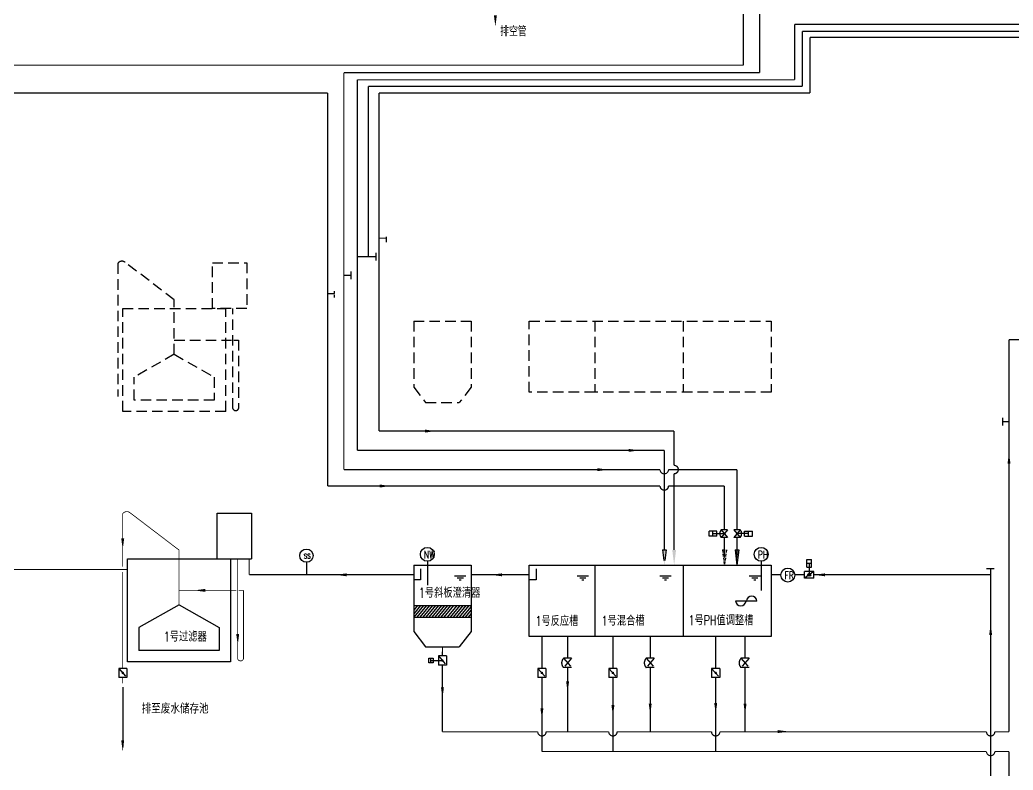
# Model space of a CAD drawing. Extents: x 51196 to 52353, y 31156 to 31960.
# Drawn here: x 51636.7 to 52062.1, y 31468 to 31789.5 of the extents above; entities that cross this region are included whole.
import ezdxf
from ezdxf.enums import TextEntityAlignment as Align

# ---------------------------------------------------------------- set-up
doc = ezdxf.new("R2010")
doc.units = 0
doc.header["$LTSCALE"] = 3
doc.header["$MEASUREMENT"] = 0
for name, pattern in [('DASHED', [0.75, 0.5, -0.25]), ('DASHED2', [0.375, 0.25, -0.125]), ('DIVIDE', [1.25, 0.5, -0.25, 0, -0.25, 0, -0.25]), ('DIVIDE2', [0.625, 0.25, -0.125, 0, -0.125, 0, -0.125]), ('HIDDEN2', [0.1875, 0.125, -0.0625])]:
    doc.linetypes.add(name, pattern=pattern)
doc.layers.get('0').update_dxf_attribs({"linetype": 'CONTINUOUS'})
for name, color, linetype in [('3', 7, 'DIVIDE'), ('4', 7, 'CONTINUOUS'), ('TT', 7, 'CONTINUOUS'), ('修改', 7, 'CONTINUOUS'), ('排泥管', 126, 'DASHED'), ('混凝剂', 31, 'DIVIDE'), ('生产水', 5, 'CONTINUOUS'), ('碱', 6, 'DASHED2'), ('脱水剂', 221, 'DIVIDE2'), ('酸', 1, 'HIDDEN2')]:
    doc.layers.add(name, color=color, linetype=linetype)
doc.styles.add('HZ', font='geditxt.shx', dxfattribs={"width": 0.75, "bigfont": 'hztxt1.shx'})

msp = doc.modelspace()

# ---------------------------------------------------------------- hatches: boundary and pattern name
at = {"layer": '排泥管', "ltscale": 3}
h = msp.add_hatch(color=0, dxfattribs=at)
h.paths.add_polyline_path([(51817.31, 31515.35), (51818.02, 31514.54, 0.216629), (51818.2, 31514.94, 0.643887)])
h.paths.add_polyline_path([(51817.31, 31515.35, 0.215748), (51817.13, 31514.95), (51817.67, 31514.94)])
h.paths.add_polyline_path([(51817.67, 31514.94), (51817.13, 31514.95, 0.645077), (51818.02, 31514.54)])
h = msp.add_hatch(color=123, dxfattribs=at)
h.paths.add_polyline_path([(51680.36, 31510.02), (51681.07, 31509.21, 0.216629), (51681.26, 31509.62, 0.643887)])
h.paths.add_polyline_path([(51680.36, 31510.02, 0.215748), (51680.18, 31509.62), (51680.72, 31509.62)])
h.paths.add_polyline_path([(51680.72, 31509.62), (51680.18, 31509.62, 0.645077), (51681.07, 31509.21)])
h = msp.add_hatch(color=0, dxfattribs=at)
h.paths.add_polyline_path([(51859.92, 31510.02), (51860.63, 31509.21, 0.216629), (51860.81, 31509.62, 0.643887)])
h.paths.add_polyline_path([(51859.92, 31510.02, 0.215748), (51859.74, 31509.62), (51860.28, 31509.62)])
h.paths.add_polyline_path([(51860.28, 31509.62), (51859.74, 31509.62, 0.645077), (51860.63, 31509.21)])
h = msp.add_hatch(color=0, dxfattribs=at)
h.paths.add_polyline_path([(51890.33, 31510.02), (51891.04, 31509.21, 0.216629), (51891.22, 31509.62, 0.643887)])
h.paths.add_polyline_path([(51890.33, 31510.02, 0.215748), (51890.15, 31509.62), (51890.69, 31509.62)])
h.paths.add_polyline_path([(51890.69, 31509.62), (51890.15, 31509.62, 0.645077), (51891.04, 31509.21)])
h = msp.add_hatch(color=0, dxfattribs=at)
h.paths.add_polyline_path([(51934.36, 31510.02), (51935.06, 31509.21, 0.216629), (51935.25, 31509.62, 0.643887)])
h.paths.add_polyline_path([(51934.36, 31510.02, 0.215748), (51934.17, 31509.62), (51934.71, 31509.62)])
h.paths.add_polyline_path([(51934.71, 31509.62), (51934.17, 31509.62, 0.645077), (51935.06, 31509.21)])
at = {"layer": '混凝剂', "ltscale": 3}
h = msp.add_hatch(color=70, dxfattribs=at)
h.paths.add_polyline_path([(51913.51, 31562.33), (51912.69, 31562.33), (51912.69, 31555.79)])
h.paths.add_polyline_path([(51912.69, 31555.79), (51912.69, 31562.33), (51911.86, 31562.33)])
at = {"layer": '生产水', "ltscale": 3}
h = msp.add_hatch(color=0, dxfattribs=at)
h.paths.add_polyline_path([(51974.77, 31551.67), (51974.77, 31552.31, 0.643887), (51974.29, 31551.25)])
h.paths.add_polyline_path([(51975.26, 31552.09, 0.216629), (51974.77, 31552.31), (51974.77, 31551.67)])
h.paths.add_polyline_path([(51975.26, 31552.09), (51974.29, 31551.25, 0.216629), (51974.77, 31551.03, 0.643887)])
at = {"layer": '碱', "linetype": 'ByBlock', "ltscale": 3}
h = msp.add_hatch(color=40, dxfattribs=at)
h.paths.add_polyline_path([(51944.65, 31562.33), (51943.82, 31562.33), (51943.82, 31555.79)])
h.paths.add_polyline_path([(51943.82, 31555.79), (51943.82, 31562.33), (51943, 31562.33)])
at = {"layer": '脱水剂', "ltscale": 3}
h = msp.add_hatch(color=30, dxfattribs=at)
h.paths.add_polyline_path([(51917.74, 31562.33), (51916.91, 31562.33), (51916.91, 31555.79)])
h.paths.add_polyline_path([(51916.91, 31555.79), (51916.91, 31562.33), (51916.09, 31562.33)])
at = {"layer": '酸', "linetype": 'ByBlock', "ltscale": 3}
h = msp.add_hatch(color=256, dxfattribs=at)
h.paths.add_polyline_path([(51939.27, 31562.33), (51938.44, 31562.33), (51938.44, 31555.79)])
h.paths.add_polyline_path([(51938.44, 31555.79), (51938.44, 31562.33), (51937.62, 31562.33)])

# ---------------------------------------------------------------- linework, layer by layer
at = {"color": 123, "linetype": 'DASHED', "ltscale": 3}
for p, q in [((51678.64, 31685.1), (51678.64, 31628.08)), ((51702.77, 31669.55), (51681.71, 31685.61)), ((51719.17, 31685.36), (51733.87, 31685.36)), ((51719.17, 31665.76), (51719.17, 31685.36)), ((51733.87, 31685.36), (51733.87, 31665.76)), ((51702.77, 31646.16), (51702.77, 31669.55)), ((51680.72, 31665.76), (51724.82, 31665.76)), ((51680.72, 31621.66), (51680.72, 31665.76)), ((51733.87, 31665.76), (51719.17, 31665.76)), ((51724.82, 31621.66), (51724.82, 31665.76)), ((51727.9, 31622.88), (51727.9, 31665.76)), ((51805.36, 31660.4), (51829.97, 31660.4)), ((51805.36, 31660.4), (51805.36, 31632.05)), ((51829.97, 31660.4), (51829.97, 31632.05)), ((51854.88, 31660.4), (51958.48, 31660.4)), ((51854.88, 31629.88), (51854.88, 31660.4)), ((51882.97, 31660.4), (51882.97, 31629.88)), ((51920.73, 31660.4), (51920.73, 31629.88)), ((51958.48, 31660.4), (51958.48, 31629.88)), ((51702.77, 31652.27), (51727.3, 31652.27)), ((51728.35, 31652.27), (51730.35, 31652.27)), ((51730.35, 31652.27), (51730.35, 31622.88)), ((51702.77, 31646.16), (51685.62, 31636.36)), ((51702.77, 31646.16), (51719.92, 31636.36)), ((51685.62, 31626.56), (51685.62, 31636.36)), ((51719.92, 31636.36), (51719.92, 31626.56)), ((51805.36, 31632.05), (51810.44, 31625.47)), ((51829.97, 31632.05), (51824.9, 31625.47)), ((51882.97, 31629.88), (51854.88, 31629.88)), ((51958.48, 31629.88), (51882.97, 31629.88)), ((51719.92, 31626.56), (51685.62, 31626.56)), ((51810.44, 31625.47), (51824.9, 31625.47)), ((51724.82, 31621.66), (51680.72, 31621.66))]:
    msp.add_line(p, q, dxfattribs=at)
at = {"color": 123, "ltscale": 3}
for p, q in [((51721.24, 31558.48), (51721.24, 31578.08)), ((51721.24, 31578.08), (51735.94, 31578.08)), ((51735.94, 31578.08), (51735.94, 31558.48)), ((51682.79, 31558.48), (51735.94, 31558.48)), ((51682.79, 31514.38), (51682.79, 31558.48)), ((51726.89, 31558.48), (51726.89, 31514.38)), ((51805.36, 31555.79), (51805.36, 31527.44)), ((51805.36, 31555.79), (51829.97, 31555.79)), ((51829.97, 31555.79), (51829.97, 31527.44)), ((51854.88, 31555.79), (51958.48, 31555.79)), ((51854.88, 31525.27), (51854.88, 31555.79)), ((51882.97, 31555.79), (51882.97, 31525.27)), ((51920.73, 31555.79), (51920.73, 31525.27)), ((51958.48, 31555.79), (51958.48, 31525.27)), ((51808.33, 31554.22), (51808.33, 31549.59)), ((51857.85, 31554.22), (51857.85, 31549.59)), ((51808.33, 31549.59), (51805.36, 31549.59)), ((51857.85, 31549.59), (51854.88, 31549.59)), ((51704.84, 31538.88), (51687.69, 31529.08)), ((51704.84, 31538.88), (51721.99, 31529.08)), ((51805.36, 31538.46), (51829.97, 31538.46)), ((51809.49, 31538.46), (51805.36, 31533.5)), ((51808.24, 31538.46), (51805.36, 31535.01)), ((51806.96, 31538.46), (51805.36, 31536.54)), ((51810.77, 31538.46), (51806.64, 31533.5)), ((51812.11, 31538.46), (51807.97, 31533.5)), ((51813.39, 31538.46), (51809.25, 31533.5)), ((51814.66, 31538.46), (51810.53, 31533.5)), ((51816, 31538.46), (51811.86, 31533.5)), ((51817.28, 31538.46), (51813.14, 31533.5)), ((51818.55, 31538.46), (51814.42, 31533.5)), ((51819.89, 31538.46), (51815.76, 31533.5)), ((51821.17, 31538.46), (51817.03, 31533.5)), ((51822.45, 31538.46), (51818.31, 31533.5)), ((51823.78, 31538.46), (51819.65, 31533.5)), ((51825.06, 31538.46), (51820.92, 31533.5)), ((51826.34, 31538.46), (51822.2, 31533.5)), ((51827.62, 31538.46), (51823.48, 31533.5)), ((51828.95, 31538.46), (51824.82, 31533.5)), ((51829.97, 31538.16), (51826.09, 31533.5)), ((51805.36, 31533.5), (51829.97, 31533.5)), ((51829.97, 31536.66), (51827.34, 31533.5)), ((51829.97, 31535.13), (51828.62, 31533.5)), ((51687.69, 31529.08), (51687.69, 31519.28)), ((51721.99, 31529.08), (51721.99, 31519.28)), ((51805.36, 31527.44), (51810.44, 31520.85)), ((51829.97, 31527.44), (51824.9, 31520.85)), ((51882.97, 31525.27), (51854.88, 31525.27)), ((51958.48, 31525.27), (51882.97, 31525.27)), ((51810.44, 31520.85), (51824.9, 31520.85)), ((51721.99, 31519.28), (51687.69, 31519.28)), ((51726.89, 31514.38), (51682.79, 31514.38))]:
    msp.add_line(p, q, dxfattribs=at)
at = {"color": 0, "ltscale": 3}
for p, q in [((51945.21, 31570.9), (51942.44, 31570.9)), ((51942.44, 31570.9), (51945.21, 31567.72)), ((51945.21, 31570.9), (51942.44, 31567.72)), ((51945.21, 31567.72), (51942.44, 31567.72)), ((51948.77, 31569.31), (51943.82, 31569.31)), ((51947.11, 31568.29), (51947.11, 31570.33)), ((51947.11, 31570.33), (51950.43, 31570.33)), ((51947.11, 31568.29), (51950.43, 31568.29)), ((51948.77, 31568.29), (51948.77, 31570.33)), ((51950.43, 31568.29), (51950.43, 31570.33)), ((51973.75, 31558.28), (51975.79, 31558.28)), ((51973.75, 31554.96), (51973.75, 31558.28)), ((51973.75, 31556.62), (51975.79, 31556.62)), ((51973.75, 31554.96), (51975.79, 31554.96)), ((51974.77, 31556.62), (51974.77, 31551.67)), ((51975.79, 31554.96), (51975.79, 31558.28)), ((51952.36, 31540.44), (51943.18, 31540.44))]:
    msp.add_line(p, q, dxfattribs=at)
msp.add_line((51759.41, 31557.03), (51759.41, 31551.67))
at = {"color": 7, "ltscale": 3}
for p, q in [((51811.2, 31557.48), (51811.2, 31547.21)), ((51954.18, 31557.48), (51954.18, 31545.01)), ((51680.77, 31503.48), (51680.77, 31478.14))]:
    msp.add_line(p, q, dxfattribs=at)
at = {"color": 70, "ltscale": 3}
msp.add_lwpolyline([(51897.39, 31604.99, 1.26, 0, 0), (51902.18, 31604.99, 0, 0, 0)], format="xyseb", dxfattribs=at)
at = {"color": 40, "ltscale": 3}
msp.add_lwpolyline([(51884.03, 31596.72, 1.26, 0, 0), (51888.82, 31596.72, 0, 0, 0)], format="xyseb", dxfattribs=at)
at = {"color": 123, "ltscale": 3, "const_width": 0.343}
for points in [[(51683.78, 31578.33, 0.431995), (51680.72, 31577.83, 1.528978)], [(51732.43, 31545), (51732.43, 31515.61, -0.677033), (51729.98, 31515.61)]]:
    msp.add_lwpolyline(points, format="xyb", dxfattribs=at)
for points in [[(51680.72, 31577.83), (51680.72, 31555.16)], [(51704.84, 31538.88), (51704.84, 31562.28), (51683.78, 31578.33)], [(51729.98, 31515.61), (51729.98, 31558.48)], [(51680.72, 31552.91), (51680.72, 31511.6)], [(51704.84, 31545), (51729.37, 31545)], [(51730.43, 31545), (51732.43, 31545)], [(51680.72, 31507.63), (51680.72, 31505.22)]]:
    msp.add_lwpolyline(points, dxfattribs=at)
at = {"color": 123, "ltscale": 3}
for points in [[(51680.72, 31567.27, 1.26, 0, 0), (51680.72, 31562.48, 0, 0, 0)], [(51716.09, 31545, 1.26, 0, 0), (51711.3, 31545, 0, 0, 0)], [(51729.98, 31526.32, 1.26, 0, 0), (51729.98, 31521.53, 0, 0, 0)]]:
    msp.add_lwpolyline(points, format="xyseb", dxfattribs=at)
at = {"color": 7, "ltscale": 3}
msp.add_lwpolyline([(51680.72, 31480.74, 1.26, 0, 0), (51680.72, 31475.95, 0, 0, 0)], format="xyseb", dxfattribs=at)
for centre in [(51811.2, 31560.46), (51954.18, 31560.46)]:
    msp.add_circle(centre, 2.98, dxfattribs=at)
at = {"color": 0, "ltscale": 3}
msp.add_circle((51965.63, 31551.57), 2.98, dxfattribs=at)
at = {"color": 123, "linetype": 'DASHED', "ltscale": 3}
for centre, radius, start, end in [((51680.41, 31683.91), 2.13, 52.671, 146.1275), ((51729.13, 31623.37), 1.32, 201.8014, 338.1986)]:
    msp.add_arc(centre, radius, start, end, dxfattribs=at)
at = {"color": 0, "ltscale": 3}
for centre, radius, start, end in [((51943.62, 31569.31), 2.24, 314.9192, 45.0808), ((51950.1, 31540.24), 2.27, 5.2033, 174.7967), ((51945.44, 31540.65), 2.27, 185.2033, 354.7967)]:
    msp.add_arc(centre, radius, start, end, dxfattribs=at)
at = {"layer": '4', "color": 7, "linetype": 'Continuous', "ltscale": 3}
msp.add_circle((51759.41, 31559.88), 2.85, dxfattribs=at)
at = {"layer": 'TT', "color": 7, "ltscale": 3}
for p in [(51943, 31562.33), (51944.65, 31562.33)]:
    msp.add_line(p, (51943.82, 31555.79), dxfattribs=at)
at = {"layer": '修改'}
for p, q in [((51822.88, 31551.24), (51827.71, 31551.24)), ((51824.03, 31550.32), (51826.62, 31550.32)), ((51875.38, 31551.24), (51880.21, 31551.24)), ((51876.53, 31550.32), (51879.12, 31550.32)), ((51910.78, 31551.24), (51915.62, 31551.24)), ((51911.93, 31550.32), (51914.52, 31550.32)), ((51949.04, 31551.24), (51953.88, 31551.24)), ((51950.19, 31550.32), (51952.79, 31550.32)), ((51824.87, 31549.53), (51825.71, 31549.53)), ((51877.37, 31549.53), (51878.21, 31549.53)), ((51912.78, 31549.53), (51913.61, 31549.53)), ((51951.04, 31549.53), (51951.88, 31549.53))]:
    msp.add_line(p, q, dxfattribs=at)
at = {"layer": '排泥管', "color": 7, "ltscale": 3}
msp.add_line((51778.57, 31678.36), (51778.57, 31681.66), dxfattribs=at)
at = {"layer": '排泥管', "color": 251, "ltscale": 3}
msp.add_line((52057.65, 31615.69), (52057.65, 31618.99), dxfattribs=at)
at = {"layer": '排泥管', "color": 0, "ltscale": 3}
for p, q in [((51819.4, 31516.93), (51815.93, 31516.93)), ((51815.93, 31516.93), (51819.4, 31512.96)), ((51815.93, 31516.93), (51815.93, 31512.96)), ((51819.4, 31516.93), (51819.4, 31512.96)), ((51812.76, 31513.94), (51812.76, 31515.98)), ((51812.76, 31514.96), (51817.67, 31514.94)), ((51819.4, 31512.96), (51815.93, 31512.96)), ((51873.01, 31515.89), (51869.54, 31511.92)), ((51869.54, 31515.89), (51873.01, 31511.92)), ((51873.01, 31515.89), (51869.54, 31515.89)), ((51908.41, 31515.89), (51904.94, 31511.92)), ((51904.94, 31515.89), (51908.41, 31511.92)), ((51908.41, 31515.89), (51904.94, 31515.89)), ((51949.01, 31515.89), (51945.54, 31511.92)), ((51945.54, 31515.89), (51949.01, 31511.92)), ((51949.01, 31515.89), (51945.54, 31515.89)), ((51862.01, 31511.6), (51858.54, 31511.6)), ((51858.54, 31511.6), (51862.01, 31507.63)), ((51858.54, 31511.6), (51858.54, 31507.63)), ((51862.01, 31511.6), (51862.01, 31507.63)), ((51873.01, 31511.92), (51869.54, 31511.92)), ((51873.01, 31511.92), (51869.54, 31511.92)), ((51892.42, 31511.6), (51888.95, 31511.6)), ((51888.95, 31511.6), (51892.42, 31507.63)), ((51888.95, 31511.6), (51888.95, 31507.63)), ((51892.42, 31511.6), (51892.42, 31507.63)), ((51908.41, 31511.92), (51904.94, 31511.92)), ((51908.41, 31511.92), (51904.94, 31511.92)), ((51936.44, 31511.6), (51932.98, 31511.6)), ((51932.98, 31511.6), (51936.44, 31507.63)), ((51932.98, 31511.6), (51932.98, 31507.63)), ((51936.44, 31511.6), (51936.44, 31507.63)), ((51949.01, 31511.92), (51945.54, 31511.92)), ((51949.01, 31511.92), (51945.54, 31511.92)), ((51862.01, 31507.63), (51858.54, 31507.63)), ((51892.42, 31507.63), (51888.95, 31507.63)), ((51936.44, 31507.63), (51932.98, 31507.63))]:
    msp.add_line(p, q, dxfattribs=at)
at = {"layer": '排泥管', "color": 123, "ltscale": 3}
for p, q in [((51682.45, 31511.6), (51678.99, 31511.6)), ((51678.99, 31511.6), (51682.45, 31507.63)), ((51678.99, 31511.6), (51678.99, 31507.63)), ((51682.45, 31511.6), (51682.45, 31507.63)), ((51682.45, 31507.63), (51678.99, 31507.63))]:
    msp.add_line(p, q, dxfattribs=at)
at = {"layer": '排泥管', "color": 251, "linetype": 'ByBlock', "ltscale": 3, "const_width": 0.53}
for points in [[(52060.33, 31652.44), (52130.77, 31652.44)], [(52060.33, 31484.4), (52060.33, 31652.44)], [(51871.28, 31525.27), (51871.28, 31515.89)], [(51906.68, 31525.27), (51906.68, 31515.89)], [(51947.28, 31525.27), (51947.28, 31515.89)], [(51817.67, 31518.79), (51817.67, 31516.93)], [(51817.67, 31512.96), (51817.67, 31484.4)], [(51871.28, 31511.92), (51871.28, 31484.4)], [(51906.68, 31511.92), (51906.66, 31484.16)], [(51947.28, 31511.92), (51947.28, 31484.5)], [(51817.67, 31484.4), (51858.49, 31484.4)], [(51862.06, 31484.4), (51888.9, 31484.4)], [(51892.47, 31484.4), (51932.93, 31484.4)], [(51936.49, 31484.4), (52050.69, 31484.4)], [(52054.25, 31484.4), (52060.33, 31484.4)]]:
    msp.add_lwpolyline(points, dxfattribs=at)
at = {"layer": '排泥管', "color": 251, "ltscale": 3}
for points, const_width in [([(52057.65, 31617.34), (52060.33, 31617.34)], 0.56), ([(51817.67, 31520.85), (51817.67, 31516.93)], 0.49)]:
    msp.add_lwpolyline(points, dxfattribs=dict(at, const_width=const_width))
for points in [[(52060.33, 31599.28, 1.26, 0, 0), (52060.33, 31604.07, 0, 0, 0)], [(51817.67, 31503.47, 1.26, 0, 0), (51817.67, 31498.68, 0, 0, 0)], [(51871.28, 31506.03, 1.26, 0, 0), (51871.28, 31501.25, 0, 0, 0)], [(51906.66, 31496.51, 1.26, 0, 0), (51906.66, 31491.72, 0, 0, 0)], [(51947.28, 31496.53, 1.26, 0, 0), (51947.28, 31491.74, 0, 0, 0)], [(51961.31, 31484.5, 1.26, 0, 0), (51966.1, 31484.5, 0, 0, 0)]]:
    msp.add_lwpolyline(points, format="xyseb", dxfattribs=at)
at = {"layer": '排泥管', "color": 9, "linetype": 'ByBlock', "ltscale": 3}
for points, const_width in [([(51860.28, 31525.27), (51860.28, 31511.6)], 0.56), ([(51890.69, 31525.27), (51890.69, 31511.6)], 0.56), ([(51934.71, 31525.27), (51934.71, 31511.6)], 0.56), ([(51860.28, 31507.63), (51860.28, 31475.95)], 0.56), ([(51890.69, 31507.63), (51890.69, 31475.95)], 0.56), ([(51934.71, 31507.63), (51934.71, 31475.95)], 0.56), ([(51860.28, 31475.95), (52050.69, 31475.95)], 0.49), ([(52054.25, 31475.95), (52060.31, 31475.95)], 0.49)]:
    msp.add_lwpolyline(points, dxfattribs=dict(at, const_width=const_width))
at = {"layer": '排泥管', "color": 0, "ltscale": 3}
msp.add_lwpolyline([(51811.87, 31513.94), (51811.87, 31515.98), (51813.66, 31515.98), (51813.66, 31513.94)], close=True, dxfattribs=at)
at = {"layer": '排泥管', "color": 9, "ltscale": 3}
for points in [[(51860.28, 31494.45, 1.26, 0, 0), (51860.28, 31489.67, 0, 0, 0)], [(51890.69, 31495.84, 1.26, 0, 0), (51890.69, 31491.05, 0, 0, 0)], [(51934.71, 31496.79, 1.26, 0, 0), (51934.71, 31492, 0, 0, 0)]]:
    msp.add_lwpolyline(points, format="xyseb", dxfattribs=at)
at = {"layer": '排泥管', "color": 251, "linetype": 'ByBlock', "ltscale": 3, "const_width": 0.53}
for points in [[(51858.49, 31484.4, 1), (51862.06, 31484.4)], [(51888.9, 31484.4, 1), (51892.47, 31484.4)], [(51932.93, 31484.4, 1), (51936.49, 31484.4)], [(52050.69, 31484.4, 1), (52054.25, 31484.4)]]:
    msp.add_lwpolyline(points, format="xyb", dxfattribs=at)
at = {"layer": '排泥管', "color": 9, "linetype": 'ByBlock', "ltscale": 3, "const_width": 0.49}
msp.add_lwpolyline([(52050.69, 31475.95, 1), (52054.25, 31475.95)], format="xyb", dxfattribs=at)
at = {"layer": '排泥管', "color": 0, "ltscale": 3}
for centre in [(51871.52, 31513.91), (51906.92, 31513.91), (51947.52, 31513.91)]:
    msp.add_arc(centre, 2.8, 134.9192, 225.0808, dxfattribs=at)
at = {"layer": '混凝剂', "color": 70, "ltscale": 3}
for p, q in [((51789.31, 31686.32), (51789.31, 31689.62)), ((51911.86, 31562.33), (51913.51, 31562.33)), ((51911.86, 31562.33), (51912.69, 31555.79)), ((51913.51, 31562.33), (51912.69, 31555.79))]:
    msp.add_line(p, q, dxfattribs=at)
at = {"layer": '混凝剂', "color": 70, "linetype": 'ByBlock', "ltscale": 3, "const_width": 0.56}
for points in [[(52290.28, 31787.53), (51968.56, 31787.53)], [(51968.56, 31787.53), (51968.56, 31763.77)], [(52295.46, 31784.54), (51971.81, 31784.54)], [(51971.81, 31784.54), (51971.81, 31760.92)], [(51968.56, 31763.77), (51781.22, 31763.77)], [(51781.22, 31763.77), (51781.22, 31604.99)], [(51785.87, 31760.92), (51785.87, 31687.97)], [(51971.81, 31760.92), (51785.87, 31760.92)], [(51912.69, 31604.99), (51781.22, 31604.99)], [(51912.69, 31604.99), (51912.69, 31562.33)]]:
    msp.add_lwpolyline(points, dxfattribs=at)
at = {"layer": '混凝剂', "color": 70, "ltscale": 3, "const_width": 0.49}
for points in [[(51785.87, 31687.97), (51781.22, 31687.97)], [(51789.31, 31687.97), (51785.87, 31687.97)]]:
    msp.add_lwpolyline(points, dxfattribs=at)
at = {"layer": '生产水', "color": 0, "ltscale": 3}
for p, q in [((51976.76, 31553.12), (51972.79, 31550.22)), ((51972.79, 31550.22), (51972.79, 31553.12)), ((51976.76, 31553.12), (51972.79, 31553.12)), ((51976.76, 31550.22), (51976.76, 31553.12)), ((52050.73, 31554.41), (52054.03, 31554.41)), ((51976.76, 31550.22), (51972.79, 31550.22))]:
    msp.add_line(p, q, dxfattribs=at)
at = {"layer": '生产水', "color": 2, "ltscale": 3}
for points, const_width in [([(51682.79, 31553.94), (51629.75, 31553.94), (51629.75, 31604.63)], 0.49), ([(51734.91, 31558.48), (51734.91, 31551.67)], 0.49), ([(52052.47, 31461.4), (52052.47, 31554.36)], 0.49), ([(51805.36, 31551.67), (51734.91, 31551.67)], 0.56), ([(51854.88, 31551.67), (51829.97, 31551.67)], 0.56), ([(51962.65, 31551.67), (51958.48, 31551.67)], 0.56), ([(51972.79, 31551.67), (51968.61, 31551.67)], 0.56), ([(52052.47, 31551.67), (51976.76, 31551.67)], 0.56)]:
    msp.add_lwpolyline(points, dxfattribs=dict(at, const_width=const_width))
for points in [[(51776.68, 31551.67, 1.26, 0, 0), (51771.89, 31551.67, 0, 0, 0)], [(51843.18, 31551.67, 1.26, 0, 0), (51838.39, 31551.67, 0, 0, 0)], [(51981.54, 31551.67, 1.26, 0, 0), (51976.76, 31551.67, 0, 0, 0)], [(52052.47, 31525.83, 1.26, 0, 0), (52052.47, 31530.62, 0, 0, 0)]]:
    msp.add_lwpolyline(points, format="xyseb", dxfattribs=at)
at = {"layer": '生产水', "color": 254, "ltscale": 3}
msp.add_lwpolyline([(51969.92, 31385.04, 0.49, 0.49, 0), (52060.31, 31385.04, 0.56, 0.56, 0), (52060.31, 31475.95, 0.56, 0.56, 0)], format="xyseb", dxfattribs=at)
at = {"layer": '生产水', "color": 0, "ltscale": 3}
msp.add_circle((51974.77, 31551.67), 0.644, dxfattribs=at)
at = {"layer": '碱', "color": 40, "linetype": 'ByBlock', "ltscale": 3}
msp.add_line((51943, 31562.33), (51944.65, 31562.33), dxfattribs=at)
at = {"layer": '碱', "color": 40, "linetype": 'ByBlock', "ltscale": 3, "const_width": 0.49}
for points in [[(51953.57, 31832.3), (51953.57, 31766.85)], [(51946.57, 31804.8), (51946.57, 31770.04)], [(51946.57, 31770.04), (51613.59, 31770.04)], [(51775.47, 31766.85), (51775.47, 31596.72)], [(51775.47, 31766.85), (51953.57, 31766.85)], [(51910.9, 31596.72), (51775.47, 31596.72)], [(51943.82, 31596.72), (51914.47, 31596.72)], [(51943.82, 31596.72), (51943.82, 31570.9)], [(51943.82, 31567.72), (51943.82, 31560.2)]]:
    msp.add_lwpolyline(points, dxfattribs=at)
at = {"layer": '碱', "color": 7, "ltscale": 3}
for points, const_width in [([(51775.47, 31680.01), (51778.57, 31680.01)], 0.56), ([(51943.82, 31567.72), (51943.82, 31559.06)], 0.42)]:
    msp.add_lwpolyline(points, dxfattribs=dict(at, const_width=const_width))
at = {"layer": '碱', "color": 40, "linetype": 'ByBlock', "ltscale": 3, "const_width": 0.49}
msp.add_lwpolyline([(51910.9, 31596.72, 1), (51914.47, 31596.72)], format="xyb", dxfattribs=at)
at = {"layer": '脱水剂', "color": 30, "ltscale": 3}
msp.add_line((51793.68, 31694.27), (51793.68, 31697.57), dxfattribs=at)
at = {"layer": '脱水剂', "color": 30, "linetype": 'ByBlock', "ltscale": 3, "const_width": 0.56}
for points in [[(51975.05, 31782.03), (52273.49, 31782.03)], [(51975.05, 31782.03), (51975.05, 31758.07)], [(51975.05, 31758.07), (51790.52, 31758.07)], [(51790.52, 31758.07), (51790.52, 31695.92)], [(51790.52, 31695.92), (51790.52, 31613.26)], [(51916.91, 31613.26), (51790.52, 31613.26)], [(51916.91, 31613.26), (51916.91, 31598.56)], [(51916.91, 31594.99), (51916.91, 31562.33)]]:
    msp.add_lwpolyline(points, dxfattribs=at)
at = {"layer": '脱水剂', "color": 30, "ltscale": 3, "const_width": 0.49}
msp.add_lwpolyline([(51793.68, 31695.92), (51790.52, 31695.92)], dxfattribs=at)
at = {"layer": '脱水剂', "color": 30, "ltscale": 3}
msp.add_lwpolyline([(51810.18, 31613.26, 1.26, 0, 0), (51814.96, 31613.26, 0, 0, 0)], format="xyseb", dxfattribs=at)
at = {"layer": '脱水剂', "color": 30, "linetype": 'ByBlock', "ltscale": 3, "const_width": 0.56}
msp.add_lwpolyline([(51916.91, 31594.99, 1), (51916.91, 31598.56)], format="xyb", dxfattribs=at)
at = {"layer": '酸', "ltscale": 3}
for p, q in [((51771.47, 31670.47), (51771.47, 31673.77)), ((51937.62, 31562.33), (51938.44, 31555.79)), ((51937.62, 31562.33), (51939.27, 31562.33)), ((51939.27, 31562.33), (51938.44, 31555.79))]:
    msp.add_line(p, q, dxfattribs=at)
at = {"layer": '酸', "color": 0, "linetype": 'ByBlock', "ltscale": 3}
for p, q in [((51931.84, 31568.29), (51931.84, 31570.33)), ((51935.15, 31570.33), (51931.84, 31570.33)), ((51935.15, 31568.29), (51931.84, 31568.29)), ((51933.49, 31568.29), (51933.49, 31570.33)), ((51933.49, 31569.31), (51938.44, 31569.31)), ((51935.15, 31568.29), (51935.15, 31570.33)), ((51939.83, 31570.9), (51937.06, 31567.72)), ((51937.06, 31570.9), (51939.83, 31567.72)), ((51939.83, 31570.9), (51937.06, 31570.9)), ((51939.83, 31567.72), (51937.06, 31567.72))]:
    msp.add_line(p, q, dxfattribs=at)
msp.add_lwpolyline([(51840.34, 31791.38, 1.26, 0, 0), (51840.34, 31786.59, 0, 0, 0)], format="xyseb", dxfattribs=at)
at = {"layer": '酸', "linetype": 'ByBlock', "ltscale": 3, "const_width": 0.56}
for points in [[(51768.47, 31758.07), (51611.81, 31758.07)], [(51768.47, 31758.07), (51768.47, 31589.72)], [(51768.47, 31672.12), (51771.47, 31672.12)], [(51910.9, 31589.72), (51768.47, 31589.72)], [(51938.44, 31589.72), (51914.47, 31589.72)], [(51938.44, 31589.72), (51938.44, 31570.9)], [(51938.44, 31567.72), (51938.44, 31560.2)]]:
    msp.add_lwpolyline(points, dxfattribs=at)
at = {"layer": '酸', "linetype": 'ByBlock', "ltscale": 3}
msp.add_lwpolyline([(51790.81, 31589.72, 1.26, 0, 0), (51795.59, 31589.72, 0, 0, 0)], format="xyseb", dxfattribs=at)
at = {"layer": '酸', "linetype": 'ByBlock', "ltscale": 3, "const_width": 0.56}
msp.add_lwpolyline([(51910.9, 31589.72, 1), (51914.47, 31589.72)], format="xyb", dxfattribs=at)
at = {"layer": '酸', "ltscale": 3, "const_width": 0.42}
msp.add_lwpolyline([(51938.44, 31567.72), (51938.44, 31559.06)], dxfattribs=at)
at = {"layer": '酸', "color": 0, "linetype": 'ByBlock', "ltscale": 3}
msp.add_arc((51938.64, 31569.31), 2.24, 134.9192, 225.0808, dxfattribs=at)

# ---------------------------------------------------------------- texts
at = {"color": 7, "ltscale": 3, "style": 'HZ', "width": 0.7}
msp.add_text('排空管', height=4, dxfattribs=at).set_placement((51842.4, 31786.5), align=Align.TOP_LEFT)
for s, p in [('NW', (51809.79, 31558.65)), ('PH', (51952.78, 31558.65))]:
    msp.add_text(s, height=3.36, dxfattribs=at).set_placement(p)
at = {"color": 123, "ltscale": 3, "style": 'HZ', "width": 0.7}
for s, p in [('1号斜板澄清器', (51807.59, 31541.88)), ('1号反应槽', (51857.52, 31529.78)), ('1号混合槽', (51885.87, 31529.9)), ('1号PH值调整槽', (51923.1, 31530.1)), ('1号过滤器', (51698.32, 31523.08))]:
    msp.add_text(s, height=4.2, dxfattribs=at).set_placement(p)
at = {"layer": '3', "color": 0, "ltscale": 3, "style": 'HZ', "width": 0.7}
msp.add_text('FR', height=3.36, dxfattribs=at).set_placement((51964.23, 31549.75))
at = {"layer": '4', "color": 7, "ltscale": 3, "style": 'HZ', "width": 0.75}
msp.add_text('SS', height=1.995, dxfattribs=at).set_placement((51758.26, 31558.68))
at = {"layer": '排泥管', "color": 9, "ltscale": 3, "style": 'HZ', "width": 0.75}
msp.add_text('排至废水储存池', height=4.2, dxfattribs=at).set_placement((51688.84, 31492.22))

doc.saveas('drawing.dxf')
